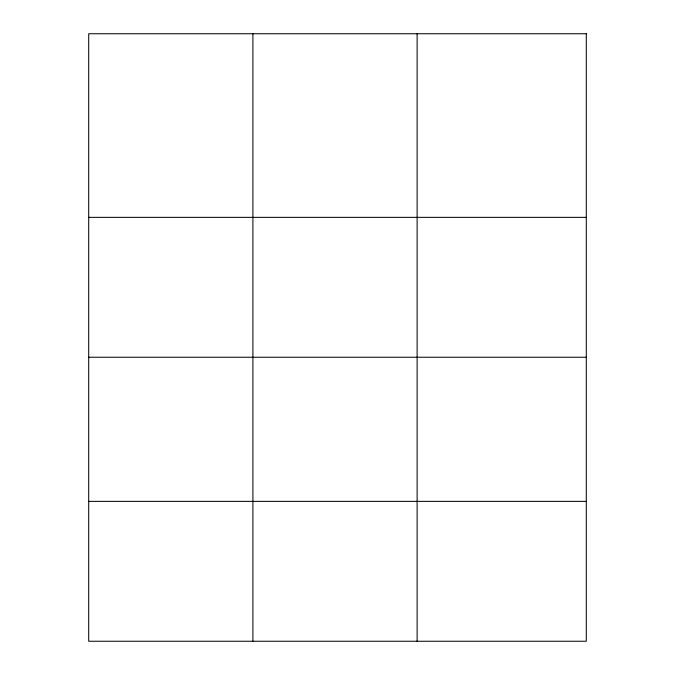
<?xml version="1.0" encoding="UTF-8"?>
<svg xmlns="http://www.w3.org/2000/svg" width="675" height="675" viewBox="0 0 675 675"><rect width="100%" height="100%" fill="white"/><g stroke="black" fill="none" stroke-linecap="round" stroke-linejoin="round"><path stroke-width="1.01" d="M88.703 217.358L586.297 217.358M88.703 357.244L586.297 357.244M88.703 501.365L586.297 501.365M417.116 33.75L417.116 641.25M252.906 33.75L252.906 641.25M586.297 33.75L88.703 33.75L88.703 641.25L586.297 641.25L586.297 33.75"/></g></svg>
